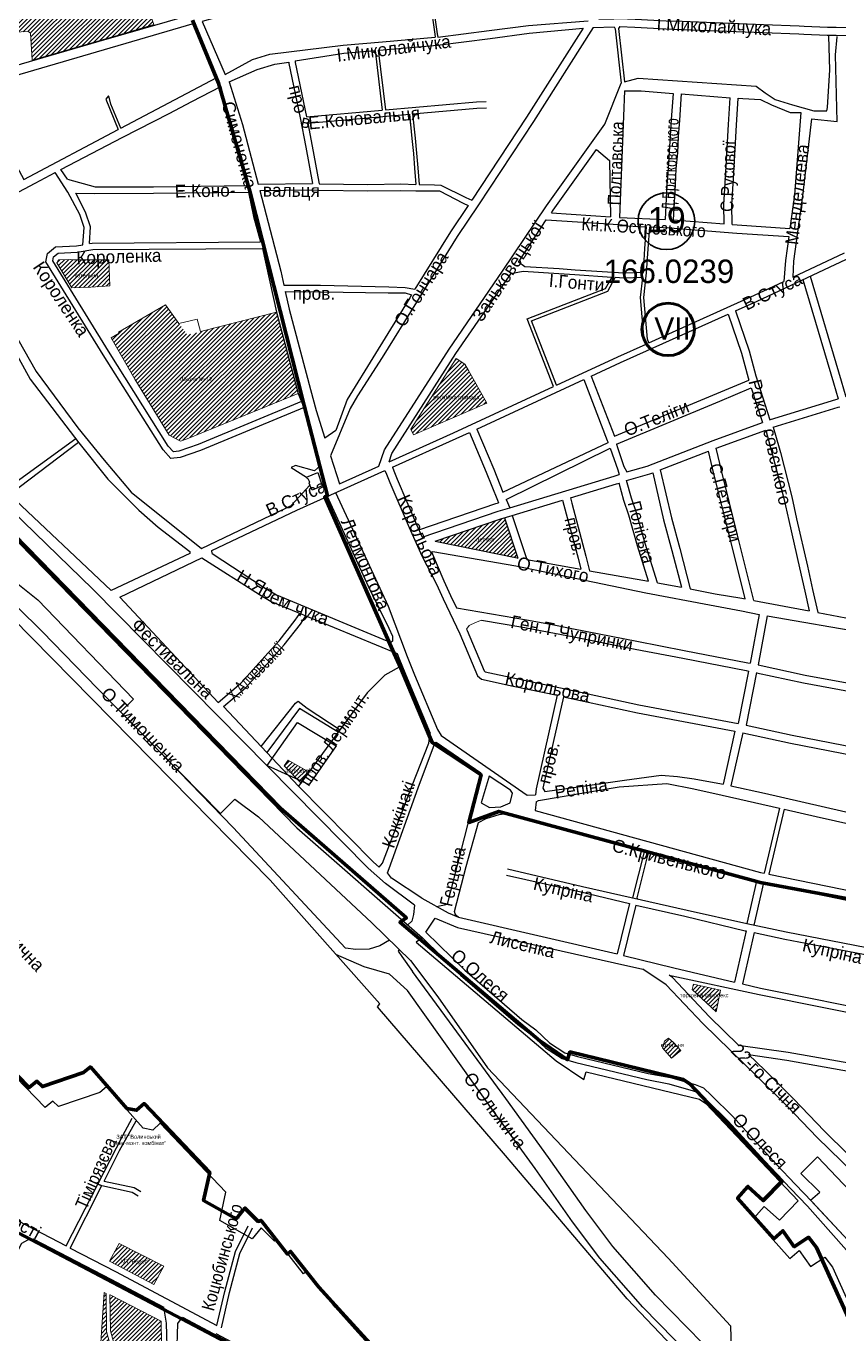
# Model space of a CAD drawing. Header units: millimetres. Extents: x 1378883 to 1389513, y 5662980 to 5673292.
# Drawn here: x 1385637 to 1386645, y 5666793 to 5668416 of the extents above; entities that cross this region are included whole.
import ezdxf
from ezdxf.enums import TextEntityAlignment as Align

# ---------------------------------------------------------------- set-up
doc = ezdxf.new("R2010")
doc.units = ezdxf.units.MM
doc.layers.add('_5Інше', color=252, linetype='Continuous', lineweight=25)
for name, color, linetype in [('N-raion', 1, 'Continuous'), ('zona', 3, 'Continuous'), ('вулиці', 7, 'Continuous'), ('ВулНазва', 7, 'Continuous'), ('КартаСкан', 252, 'Continuous'), ('район', 6, 'Continuous')]:
    doc.layers.add(name, color=color, linetype=linetype)
picture_1 = doc.add_image_def('image1.tif', size_in_pixel=(29607, 29619))
pattern_1 = [(45, (2.4066, 2.8008), (-2.6516504294, 2.6516504294), [])]

# ---------------------------------------------------------------- blocks, each defined once
blk = doc.blocks.new('ЛвЗд')
at = {"layer": '_5Інше', "color": 204, "linetype": 'Continuous'}
for points in [[(48641.138, 25591.431), (49033.371, 25184.782)], [(48622.86, 25542.968), (48713.65, 25469.573)], [(48713.65, 25469.573), (48831.494, 25345.779)], [(49000, 25120), (48681.568, 25447.682)], [(48831.494, 25345.779), (48815.342, 25330.071)], [(48815.342, 25330.071), (48938.712, 25203.236)], [(48997.16, 25262.27), (49034.841, 25315.663)], [(49034.841, 25315.663), (49082.917, 25286.121)], [(49082.917, 25286.121), (49049.244, 25238.514)], [(48997.16, 25262.27), (49049.244, 25238.514)], [(48938.712, 25203.236), (48956.502, 25220.957)], [(48956.502, 25220.957), (48986.086, 25198.77)], [(48986.086, 25198.77), (49125.61, 25066.186)], [(49033.371, 25184.782), (49188.751, 25047.394)], [(49134.943, 24965.646), (49000, 25120)], [(49125.61, 25066.186), (49173.432, 25019.292)], [(49188.751, 25047.394), (49180.56, 25042.065)], [(49180.56, 25042.065), (49353.402, 24893.765)], [(49173.432, 25019.292), (49206.986, 24974.155)], [(49132.126, 24962.118), (49134.943, 24965.646)], [(49206.986, 24974.155), (49268.246, 24885.364)], [(49290.166, 24776.518), (49132.126, 24962.118)], [(48719.222, 24839.556), (48646.255, 24915.233)], [(49268.246, 24885.364), (49491.284, 24648.05)], [(49353.402, 24893.765), (49387.622, 24870.182)], [(49387.622, 24870.182), (49390.55, 24879.94)], [(49390.55, 24879.94), (49531.074, 24844.892)], [(48787, 24857.75), (48735.75, 24840.75)], [(48795.5, 24864.75), (48787, 24857.75)], [(48840.5, 24813), (48795.5, 24864.75)], [(48728.81, 24847.387), (48719.222, 24839.556)], [(48735.75, 24840.75), (48728.81, 24847.387)], [(49531.074, 24844.892), (49539.024, 24839.537)], [(49539.024, 24839.537), (49652.973, 24717.991)], [(48852.5, 24810.75), (48840.5, 24813)], [(48861.75, 24819), (48852.5, 24810.75)], [(48942.75, 24733), (48861.75, 24819)], [(49439.983, 24597.689), (49290.166, 24776.518)], [(49656.431, 24752.084), (49677.277, 24772.591)], [(49677.277, 24772.591), (49748.833, 24696.39)], [(49679.603, 24728.718), (49656.431, 24752.084)], [(48935, 24698), (48942.75, 24733)], [(49668.347, 24718.814), (49679.603, 24728.718)], [(49610.517, 24711.548), (49597.614, 24697.073)], [(49629.37, 24694.074), (49610.517, 24711.548)], [(49652.973, 24717.991), (49629.37, 24694.074)], [(49714.428, 24668.567), (49668.347, 24718.814)], [(48975.043, 24674.971), (48935, 24698)], [(49597.614, 24697.073), (49642.163, 24646.453)], [(48986.09, 24688.418), (48975.043, 24674.971)], [(49002.706, 24671.757), (48986.09, 24688.418)], [(49006.204, 24673.005), (49002.706, 24671.757)], [(49038.507, 24630.974), (49006.204, 24673.005)], [(49491.284, 24648.05), (49568.141, 24563.491)], [(49642.163, 24646.453), (49653.559, 24656.384)], [(49653.559, 24656.384), (49667.648, 24636.459)], [(49667.648, 24636.459), (49685.365, 24648.12)], [(49685.365, 24648.12), (49694.982, 24635.408)], [(49042.533, 24634.23), (49038.507, 24630.974)], [(49077.394, 24589.563), (49042.533, 24634.23)], [(49694.982, 24635.408), (49744.118, 24525.272)], [(49504.002, 24529.651), (49439.983, 24597.689)], [(49105.551, 24558.086), (49077.394, 24589.563)], [(49568.141, 24563.491), (49568.415, 24534.546)], [(49162.624, 24495.25), (49105.551, 24558.086)]]:
    blk.add_lwpolyline(points, dxfattribs=at)

msp = doc.modelspace()

# ---------------------------------------------------------------- hatches: boundary and pattern name
at = {"layer": 'вулиці', "lineweight": -2}
h = msp.add_hatch(dxfattribs=at)
h.set_pattern_fill('ANSI31', color=5, scale=30, style=0)
h.set_pattern_definition(pattern_1)
h.paths.add_polyline_path([(1385644.2, 5668373.9), (1385750.7, 5668405.2), (1385795.1, 5668418.4), (1385730.5, 5668595.2), (1385663.1, 5668585), (1385628.6, 5668579), (1385626.8, 5668617.7), (1385542.9, 5668607.7), (1385540, 5668604.6), (1385544.9, 5668500.8), (1385550.2, 5668402.9), (1385553.8, 5668401.8), (1385584, 5668404.7), (1385641.8, 5668410)])
h.paths.add_polyline_path([(1385633.7, 5668501.5), (1385668.7, 5668501.5), (1385668.7, 5668509), (1385633.7, 5668509)], flags=24)
h = msp.add_hatch(dxfattribs=at)
h.set_pattern_fill('ANSI31', color=12, scale=30, style=0)
h.set_pattern_definition(pattern_1)
h.paths.add_polyline_path([(1385716.9, 5668092.4), (1385740.6, 5668093.7), (1385739.1, 5668126), (1385733.9, 5668126), (1385695.6, 5668126.3), (1385691.1, 5668126.5), (1385676.9, 5668126.2), (1385674.7, 5668122.6), (1385693.2, 5668091.2)])
h.paths.add_polyline_path([(1385691.6, 5668104.4), (1385730.8, 5668104.4), (1385730.8, 5668109.4), (1385691.6, 5668109.4)], flags=24)
h.paths.add_polyline_path([(1385678.8, 5668113.4), (1385825.4, 5668118.1), (1385824.6, 5668142.1), (1385678.1, 5668137.4)], flags=9)
h = msp.add_hatch(dxfattribs=at)
h.set_pattern_fill('ANSI31', color=5, scale=30, style=0)
h.set_pattern_definition(pattern_1)
h.paths.add_polyline_path([(1385809.4, 5668070.1), (1385751.1, 5668036.4), (1385751.8, 5668035.3), (1385742, 5668029.4), (1385771.5, 5667978.1), (1385814, 5667908.7), (1385828.3, 5667901.1), (1385836.3, 5667904.1), (1385974.3, 5667960.2), (1385947.4, 5668061.1), (1385836.7, 5668032.8)])
h.paths.add_polyline_path([(1385822.7, 5667974.5), (1385872.7, 5667974.5), (1385872.7, 5667982), (1385822.7, 5667982)], flags=24)
h = msp.add_hatch(dxfattribs=at)
h.set_pattern_fill('ANSI31', color=5, scale=30, style=0)
h.set_pattern_definition(pattern_1)
h.paths.add_polyline_path([(1386163.1, 5667928.9), (1386208.2, 5667948.4), (1386185.4, 5667988.8), (1386181.1, 5667996.5), (1386170.4, 5668003.5), (1386113.9, 5667915.8), (1386117.1, 5667909.1)])
h.paths.add_polyline_path([(1386129.1, 5667950.7), (1386212, 5667950.7), (1386212, 5667959.4), (1386129.1, 5667959.4)], flags=9)
h = msp.add_hatch(dxfattribs=at)
h.set_pattern_fill('ANSI31', color=5, scale=30, style=0)
h.set_pattern_definition(pattern_1)
h.paths.add_polyline_path([(1386144.3, 5667776.8), (1386246.8, 5667756), (1386230.1, 5667805.9)])
h.paths.add_polyline_path([(1386191, 5667775.4), (1386221.4, 5667775.4), (1386221.4, 5667781.6), (1386191, 5667781.6)], flags=24)
h = msp.add_hatch(dxfattribs=at)
h.set_pattern_fill('ANSI31', color=2, scale=30, style=0)
h.set_pattern_definition(pattern_1)
h.paths.add_polyline_path([(1385961.7, 5667505.2), (1385956.9, 5667498.1), (1385972.8, 5667481.7), (1385979.1, 5667478.8), (1385987.4, 5667490.1)])
h.paths.add_polyline_path([(1385950, 5667487.7), (1386000, 5667487.7), (1386000, 5667495.2), (1385950, 5667495.2)], flags=9)
h.paths.add_polyline_path([(1385977.7, 5667446.3), (1386083.2, 5667601.9), (1386063.3, 5667615.3), (1385957.8, 5667459.7)], flags=9)
h = msp.add_hatch(dxfattribs=at)
h.set_pattern_fill('ANSI31', color=2, scale=30, style=0)
h.set_pattern_definition(pattern_1)
h.paths.add_polyline_path([(1386464.6, 5667227.1), (1386463.1, 5667220.5), (1386493, 5667192.5), (1386498.4, 5667219.7)])
h.paths.add_polyline_path([(1386435.9, 5667210.2), (1386520.1, 5667210.2), (1386520.1, 5667215.2), (1386435.9, 5667215.2)], flags=9)
h = msp.add_hatch(dxfattribs=at)
h.set_pattern_fill('ANSI31', color=12, scale=30, style=0)
h.set_pattern_definition(pattern_1)
h.paths.add_polyline_path([(1386437.4, 5667135), (1386449, 5667144.9), (1386439.8, 5667154.5), (1386433.7, 5667160.2), (1386428.8, 5667156.2), (1386426.3, 5667148.2)])
h.paths.add_polyline_path([(1386418.9, 5667149), (1386458.1, 5667149), (1386458.1, 5667154), (1386418.9, 5667154)], flags=9)
h = msp.add_hatch(dxfattribs=at)
h.set_pattern_fill('ANSI31', color=2, scale=30, style=0)
h.set_pattern_definition(pattern_1)
h.paths.add_polyline_path([(1385807.3, 5666877.1), (1385751.9, 5666905.3), (1385740.2, 5666883.1), (1385795.2, 5666854.1)])
h.paths.add_polyline_path([(1385747.9, 5666878.5), (1385795.4, 5666878.5), (1385795.4, 5666886), (1385747.9, 5666886)], flags=25)
h = msp.add_hatch(dxfattribs=at)
h.set_pattern_fill('ANSI31', color=12, scale=30, style=0)
h.set_pattern_definition(pattern_1)
h.paths.add_polyline_path([(1385722.6, 5666689.3), (1385711.1, 5666690.1), (1385709.4, 5666654.2), (1385706.1, 5666605.2), (1385719.7, 5666601.8), (1385753.8, 5666593.4), (1385755.5, 5666598.3), (1385764.6, 5666595.3), (1385765.6, 5666601.7), (1385764.3, 5666617.9), (1385762.8, 5666624.8), (1385746.6, 5666624.7), (1385746.2, 5666705.2), (1385746.1, 5666716.5), (1385746, 5666726.5), (1385755.2, 5666726.6), (1385736.4, 5666796.1), (1385735.8, 5666843.2), (1385733.2, 5666844.2), (1385729.2, 5666782.3), (1385727.9, 5666762.1), (1385726.2, 5666737.8), (1385724.9, 5666728.6), (1385724.5, 5666718.1), (1385724.3, 5666711.5)])
h.paths.add_polyline_path([(1385710, 5666646.3), (1385746.3, 5666646.3), (1385746.3, 5666655), (1385710, 5666655)], flags=24)
h.paths.add_polyline_path([(1385702, 5666655.8), (1385752, 5666655.8), (1385752, 5666663.3), (1385702, 5666663.3)], flags=9)
h = msp.add_hatch(dxfattribs=at)
h.set_pattern_fill('ANSI31', color=12, scale=30, style=0)
h.set_pattern_definition(pattern_1)
h.paths.add_polyline_path([(1385804, 5666808.6), (1385741.6, 5666840.9), (1385740.6, 5666841.3), (1385741.4, 5666796.8), (1385760.3, 5666726.6), (1385774.7, 5666726.6), (1385774.7, 5666700.8), (1385805.2, 5666700.9), (1385804.9, 5666728.3), (1385804.7, 5666752.9), (1385804.8, 5666752.9)])
h.paths.add_polyline_path([(1385756.6, 5666775.6), (1385792.9, 5666775.6), (1385792.9, 5666784.4), (1385756.6, 5666784.4)], flags=24)
h.paths.add_polyline_path([(1385748.7, 5666785.1), (1385798.7, 5666785.1), (1385798.7, 5666792.6), (1385748.7, 5666792.6)], flags=24)

# ---------------------------------------------------------------- linework, layer by layer
at = {"layer": 'N-raion', "color": 1, "lineweight": 35}
msp.add_circle((1386431.1, 5668174), 35.2, dxfattribs=at)
at = {"layer": 'zona', "color": 3, "lineweight": 60}
msp.add_circle((1386433.3, 5668039.8), 32.5, dxfattribs=at)
at = {"layer": 'вулиці', "color": 7}
for points in [[(1386129.6, 5668505.1), (1386097.3, 5668493.7), (1386078.5, 5668488.8), (1386046.9, 5668478.6), (1385996.9, 5668461.4), (1385964.6, 5668449.2), (1385922.6, 5668440.6), (1385896.5, 5668433.5), (1385854.8, 5668421.9), (1385883.7, 5668356)], [(1386129.6, 5668505.1), (1386132.6, 5668483.5), (1386138.4, 5668443.4), (1386143.7, 5668406.2), (1386144.3, 5668402.4)], [(1386132.4, 5668506.1), (1386135.6, 5668483.9), (1386141.3, 5668443.8), (1386146.6, 5668406.6), (1386147.3, 5668402.7)], [(1385838.7, 5668429.5), (1385726.6, 5668397), (1385590.3, 5668357.6), (1385567.4, 5668349.1), (1385495.2, 5668311.4), (1385482.2, 5668323.4), (1385500.1, 5668387.4), (1385510.5, 5668464.5), (1385507.3, 5668497.1)], [(1386147.3, 5668402.7), (1386211.2, 5668410.9), (1386259.8, 5668417.2), (1386334.2, 5668422.7)], [(1386347.1, 5668424.9), (1386365.7, 5668425.3), (1386373.2, 5668425.7), (1386392.5, 5668424.9), (1386430.7, 5668422.9), (1386450.5, 5668422.2), (1386551.6, 5668418.4), (1386596, 5668416.5), (1386602.2, 5668416.3), (1386630.9, 5668415.1), (1386641.9, 5668415.1), (1386682.2, 5668414), (1386686.7, 5668414.8)], [(1386373.3, 5668415.7), (1386392.1, 5668414.9), (1386430.2, 5668412.9), (1386450.1, 5668412.2), (1386551.2, 5668408.4), (1386595.5, 5668406.6), (1386601.8, 5668406.3), (1386630.7, 5668405.1), (1386641.7, 5668405.1), (1386683, 5668404), (1386725.8, 5668411.9), (1386762.2, 5668420.1), (1386806.5, 5668433.3)], [(1385753.9, 5668289.4), (1385873.1, 5668352.3), (1385845.1, 5668419.3), (1385577.5, 5668341.4)], [(1386340.1, 5668414.7), (1386266, 5668297.9), (1386197.9, 5668194.5), (1386171.4, 5668155.3), (1386121.1, 5668073.8), (1386078.5, 5668004.8), (1386047.9, 5667957.4), (1386038.5, 5667941.6), (1386014.4, 5667882.8)], [(1386073.5, 5668386.4), (1386079.8, 5668386.9), (1386146.9, 5668392.6), (1386212.4, 5668401), (1386260.8, 5668407.3), (1386328, 5668413.8)], [(1386328, 5668413.8), (1386257.6, 5668303.4), (1386189.6, 5668200.1)], [(1386340.1, 5668414.7), (1386366.1, 5668415.3)], [(1386366.1, 5668415.3), (1386367.4, 5668413), (1386374.9, 5668345.3)], [(1386373.3, 5668415.7), (1386371.7, 5668413.4), (1386379, 5668347.1)], [(1385883.7, 5668356), (1385917.6, 5668375), (1385938.8, 5668381.4), (1386029.9, 5668392.8), (1386079, 5668396.9), (1386144.3, 5668402.4)], [(1386379, 5668347.1), (1386396.2, 5668351.6), (1386542.5, 5668341.9), (1386553.6, 5668333.3), (1386565.9, 5668325.1), (1386587.4, 5668318.7), (1386613.9, 5668311.2), (1386630, 5668311.2), (1386631.2, 5668315.1), (1386634.1, 5668362.1), (1386632.8, 5668403.6), (1386633.1, 5668405.1)], [(1386611.2, 5668301.2), (1386643, 5668297.8), (1386641, 5668380.8), (1386642.9, 5668402.9), (1386642.9, 5668403.3)], [(1385970.4, 5668373), (1386031, 5668382.8), (1386069.5, 5668386)], [(1385970.4, 5668373), (1385970.6, 5668371.2), (1385984.6, 5668303.8)], [(1386069.5, 5668386), (1386078.4, 5668312.1)], [(1386073.5, 5668386.4), (1386082.4, 5668312.5)], [(1385888.6, 5668347.2), (1385923.3, 5668362.3), (1385945.3, 5668368.9), (1385962.5, 5668371.7)], [(1385962.5, 5668371.7), (1385962.7, 5668369.9), (1385976.8, 5668302.2), (1385983.5, 5668266), (1385991.8, 5668220.9)], [(1385577.5, 5668341.4), (1385576.3, 5668334.3), (1385577.7, 5668328.7), (1385633.7, 5668226), (1385750.8, 5668287.8)], [(1385679.8, 5668238.1), (1385756.7, 5668278.4), (1385814.1, 5668307.8), (1385842.3, 5668322.8), (1385878, 5668341.5)], [(1385878, 5668341.5), (1385886.8, 5668303), (1385911.1, 5668218.3)], [(1385888.6, 5668347.2), (1385904.9, 5668294.1), (1385924.5, 5668220.2)], [(1386074.4, 5667870.1), (1386081.3, 5667890.2), (1386161.4, 5668015.4), (1386227.9, 5668111.9), (1386282.4, 5668193.3), (1386354.6, 5668294.7), (1386374.9, 5668345.3)], [(1385753.9, 5668289.4), (1385741.8, 5668319.4), (1385739.5, 5668328), (1385738.6, 5668329.9), (1385735.6, 5668325.6), (1385750.8, 5668287.8)], [(1386379.1, 5668335.9), (1386373.1, 5668178.8)], [(1386379.1, 5668335.9), (1386399.7, 5668335.8), (1386439.4, 5668332.8)], [(1386439.4, 5668332.8), (1386437.2, 5668300.2), (1386435.9, 5668279.9), (1386434.7, 5668259.7), (1386433.1, 5668239.7), (1386431.8, 5668219.8), (1386429.5, 5668176.2)], [(1386449.4, 5668332.1), (1386447.2, 5668299.5), (1386445.9, 5668279.3), (1386444.7, 5668259), (1386443, 5668238.9), (1386441.8, 5668219.2), (1386439.5, 5668175.6)], [(1386449.4, 5668332), (1386510.3, 5668327.4)], [(1386502.6, 5668170.7), (1386502.5, 5668194.6), (1386503.8, 5668214.6), (1386504.8, 5668234.8), (1386508, 5668294.1), (1386510.3, 5668327.4)], [(1386512.6, 5668169.9), (1386512.5, 5668194.3), (1386513.7, 5668214), (1386514.8, 5668234.3), (1386518, 5668293.5), (1386520.3, 5668326.7)], [(1386520.3, 5668326.7), (1386525.9, 5668326.2), (1386547.7, 5668325.1), (1386561.6, 5668318.5), (1386584.6, 5668309), (1386597.8, 5668308.9), (1386597.8, 5668308.9)], [(1385984.6, 5668303.8), (1386078.4, 5668312.1)], [(1386082.4, 5668312.5), (1386195.4, 5668322.2), (1386207.6, 5668322.7)], [(1386116.1, 5668307.4), (1386195.9, 5668314.2), (1386207.9, 5668314.7)], [(1386597.8, 5668308.9), (1386590, 5668206.9), (1386584.4, 5668165.1)], [(1385986.1, 5668295.9), (1386079.1, 5668304.2), (1386112.1, 5668307)], [(1385986.1, 5668295.9), (1385991.4, 5668267.4), (1385999.7, 5668222.4), (1386000, 5668220.5)], [(1386112.1, 5668307), (1386115.3, 5668276.7), (1386117.1, 5668258.2), (1386118.7, 5668239.9), (1386120.1, 5668219.6)], [(1386116.1, 5668307.4), (1386119.3, 5668277.1), (1386121.1, 5668258.6), (1386122.7, 5668240.2), (1386124.1, 5668219.8)], [(1386611.2, 5668301.2), (1386599.9, 5668205.7), (1386589, 5668124.6), (1386587.9, 5668104.6)], [(1386288.5, 5668184.4), (1386290.6, 5668187.6), (1386344.3, 5668262.9), (1386360.4, 5668249.3)], [(1386360.4, 5668249.3), (1386361.8, 5668179.6)], [(1385548.5, 5668168.9), (1385647.8, 5668221.4), (1385672.7, 5668234.4)], [(1385707.1, 5668144.9), (1385708.4, 5668166.2), (1385703, 5668182.3), (1385688.5, 5668210.3), (1385672.7, 5668234.4)], [(1385687.7, 5668226.1), (1385679.8, 5668238.1)], [(1385687.7, 5668226.1), (1385722.1, 5668216.6), (1385794.7, 5668216.9), (1385911.1, 5668218.3)], [(1385924.5, 5668220.2), (1385991.8, 5668220.9)], [(1385926.6, 5668212.3), (1385991.6, 5668212.9), (1385999.7, 5668212.5), (1386060.8, 5668211.6), (1386101.3, 5668212.3), (1386120.1, 5668211.6), (1386124.2, 5668211.8), (1386142.5, 5668211.9), (1386149.6, 5668211.7), (1386178.8, 5668196.5), (1386185.1, 5668193.4)], [(1385926.6, 5668212.3), (1385939.4, 5668163.1), (1385952.7, 5668112.2), (1385956.5, 5668094.8)], [(1386000, 5668220.5), (1386060.8, 5668219.6), (1386101.4, 5668220.3), (1386120.1, 5668219.6)], [(1386124.1, 5668219.8), (1386143.5, 5668219.2), (1386151.2, 5668219), (1386182.2, 5668203.7), (1386189.6, 5668200.1)], [(1385698.1, 5668209.1), (1385722, 5668208.6), (1385794.7, 5668208.9), (1385912.7, 5668210.3)], [(1385715.2, 5668146.3), (1385716.4, 5668167.3), (1385710.3, 5668185.4), (1385698.1, 5668209.1)], [(1385912.7, 5668210.3), (1385918.8, 5668179.9), (1385927.4, 5668148.4)], [(1385967.5, 5667465.7), (1385719, 5667717.7), (1385533.2, 5667897.9), (1385360.4, 5668049), (1385287.4, 5668103.8), (1385248.1, 5668130.8), (1385207.4, 5668153.7), (1385167.2, 5668172.5), (1385154, 5668176.3), (1385141.1, 5668179), (1385130.3, 5668172), (1385126.9, 5668165.8)], [(1386185.1, 5668193.4), (1386163, 5668160.7), (1386119.1, 5668089.6)], [(1386288.5, 5668184.4), (1386361.8, 5668179.6), (1386361.8, 5668179.6)], [(1386373.1, 5668178.8), (1386429.5, 5668176.2)], [(1385365.3, 5668063.8), (1385363.9, 5668069.5), (1385365.4, 5668075.5), (1385366.8, 5668077.1), (1385536.8, 5668164.3), (1385540.4, 5668162), (1385641.5, 5667978.2), (1385702, 5667898.9), (1385738.1, 5667853.8), (1385776.6, 5667815.5), (1385800.3, 5667794.3), (1385839.8, 5667763.9), (1385839.8, 5667761.6), (1385742.2, 5667715.7), (1385616.1, 5667834.7), (1385701.4, 5667899.7)], [(1385548.5, 5668168.9), (1385548.6, 5668164.3), (1385649.1, 5667987.6), (1385700.6, 5667917.5), (1385733.2, 5667877.4), (1385766.7, 5667837.7), (1385854.3, 5667768)], [(1386247.4, 5668123.3), (1386282.1, 5668176)], [(1386282.1, 5668176), (1386359.6, 5668170.9), (1386381.8, 5668169), (1386372.7, 5668168.8), (1386406.6, 5668167.3)], [(1386402.7, 5668110.3), (1386404.3, 5668140.1), (1386406.6, 5668167.3)], [(1386409.5, 5668023.1), (1386407.6, 5668027.6), (1386403.1, 5668079.4), (1386406.6, 5668109.9), (1386408.3, 5668139.8), (1386410.6, 5668167.1)], [(1386410.6, 5668167.1), (1386435.2, 5668165.9), (1386518.4, 5668159.4), (1386583, 5668155.2)], [(1386439.5, 5668175.6), (1386502.6, 5668170.7)], [(1386512.6, 5668169.9), (1386519.1, 5668169.4), (1386584.3, 5668165.1)], [(1385715.2, 5668146.3), (1385718.7, 5668146.9), (1385927.4, 5668148.4)], [(1386583, 5668155.2), (1386579, 5668125.5), (1386576.8, 5668099.4)], [(1385981.4, 5667942.9), (1385853.1, 5667889.5), (1385827.9, 5667880.7), (1385816.2, 5667879.6), (1385806.5, 5667890.1), (1385732, 5668008.4), (1385661.2, 5668123.6), (1385663.2, 5668134.1), (1385673.2, 5668142.4), (1385698.9, 5668143.5), (1385707.1, 5668144.9)], [(1385978.3, 5667950.3), (1385850.2, 5667897), (1385826.2, 5667888.5), (1385819.4, 5667888), (1385812.9, 5667895), (1385738.7, 5668012.6), (1385669.6, 5668125.1), (1385670.5, 5668129.8), (1385676.3, 5668134.5), (1385699.8, 5668135.5), (1385719.4, 5668138.9), (1385929.6, 5668140.4)], [(1385929.6, 5668140.4), (1385929.7, 5668140.2), (1385947.4, 5668061.1), (1385974.3, 5667960.2), (1385981.3, 5667942.8), (1386002, 5667870.7)], [(1386516.8, 5668062.9), (1386543.6, 5668075), (1386689, 5668143)], [(1386587.9, 5668104.6), (1386652.3, 5668134.7)], [(1386402.7, 5668110.3), (1386378.3, 5668109.5), (1386317.8, 5668113.3), (1386297.9, 5668114.9), (1386255.3, 5668117.6), (1386247.4, 5668123.3)], [(1386086.9, 5667875.6), (1386090.4, 5667885.9), (1386169.7, 5668009.8), (1386236.2, 5668106.3), (1386237.9, 5668108.9)], [(1386363.3, 5668104.4), (1386317.4, 5668107.4), (1386297.5, 5668108.9), (1386253.2, 5668111.7), (1386237.9, 5668108.9)], [(1386291.2, 5667968.9), (1386258.5, 5668052.8), (1386355.7, 5668090.4), (1386363.3, 5668104.4)], [(1386294.8, 5667970.5), (1386263.7, 5668050.5), (1386358.6, 5668087.2), (1386367.6, 5668104.2)], [(1386402, 5668104.2), (1386378.2, 5668103.5), (1386367.6, 5668104.2)], [(1386405.8, 5668021.5), (1386403.7, 5668026.6), (1386399.1, 5668079.4), (1386402, 5668104.2)], [(1386409.5, 5668023.1), (1386540.3, 5668082.3), (1386576.8, 5668099.4)], [(1386600.4, 5668101.6), (1386638.5, 5667973.3), (1386644.1, 5667953.5)], [(1386609.5, 5668105.9), (1386648.1, 5667976.1), (1386653.8, 5667956)], [(1385956.5, 5668094.8), (1386002, 5668094.5), (1386086.8, 5668092.8), (1386106.8, 5668092), (1386119.1, 5668089.6)], [(1385958.2, 5668086.8), (1386001.9, 5668086.5), (1386085.9, 5668085.3), (1386106.8, 5668085), (1386114.8, 5668082.6)], [(1385958.2, 5668086.8), (1385963, 5668064.9), (1385989.5, 5667965.3), (1385996.4, 5667939.1), (1386007.3, 5667904.8)], [(1386114.8, 5668082.6), (1386112.6, 5668079), (1386070, 5668010), (1386034.8, 5667952.7), (1386020.8, 5667914.1), (1386007.3, 5667904.8)], [(1386337.8, 5667981.6), (1386374.3, 5667998.5), (1386507.7, 5668058.8)], [(1386507.7, 5668058.8), (1386524.4, 5668010.2), (1386532.5, 5667979.5), (1386533.4, 5667976.6)], [(1386516.8, 5668062.9), (1386534, 5668013.1), (1386542.1, 5667982.3), (1386559.6, 5667927.5)], [(1386294.8, 5667970.5), (1386371, 5668005.7), (1386405.8, 5668021.5)], [(1386086.9, 5667875.6), (1386167.1, 5667911.5), (1386291.2, 5667968.9)], [(1386195.9, 5667916), (1386328.7, 5667977.4)], [(1386328.7, 5667977.4), (1386357.8, 5667901.8), (1386358.7, 5667899.4)], [(1386337.8, 5667981.6), (1386366.5, 5667907.1)], [(1386366.5, 5667907.1), (1386493.7, 5667960.1), (1386533.4, 5667976.6)], [(1386369.2, 5667897.4), (1386497.6, 5667950.9), (1386536.5, 5667967.1)], [(1386536.5, 5667967.1), (1386550.2, 5667924.1)], [(1386559.6, 5667927.5), (1386560.5, 5667927.9), (1386641.3, 5667952.8), (1386644.1, 5667953.5)], [(1386563.7, 5667918.4), (1386644.1, 5667943.2), (1386646.5, 5667943.8)], [(1386382.1, 5667862.8), (1386407.4, 5667870), (1386489.3, 5667901.7), (1386550.2, 5667924.1)], [(1386563.7, 5667918.4), (1386570.9, 5667892.7), (1386572.5, 5667886.8), (1386586.6, 5667832.1), (1386592.7, 5667804.7), (1386606.1, 5667746.1), (1386612.6, 5667716.9), (1386618.9, 5667688.5)], [(1385698.1, 5667904), (1385610.6, 5667840.2)], [(1386091, 5667868.7), (1386170.4, 5667904.3), (1386186.8, 5667911.8)], [(1386186.8, 5667911.8), (1386207.5, 5667862.4), (1386221.5, 5667827.7), (1386222.9, 5667824.6)], [(1386195.9, 5667916), (1386216.8, 5667866.2), (1386228.2, 5667837.8)], [(1386492.8, 5667892.3), (1386554.3, 5667914.9)], [(1386554.3, 5667914.9), (1386561.3, 5667890), (1386562.9, 5667884.2), (1386576.9, 5667829.8), (1386582.9, 5667802.5), (1386596.3, 5667743.9), (1386602.8, 5667714.8), (1386608.2, 5667690.5)], [(1386228.2, 5667837.8), (1386358.7, 5667899.4)], [(1386232.1, 5667828.5), (1386361.5, 5667892.2)], [(1386361.5, 5667892.2), (1386371, 5667865.3), (1386372.6, 5667859.7)], [(1386369.2, 5667897.4), (1386370.4, 5667893), (1386378.4, 5667869.5), (1386382.1, 5667862.8)], [(1386423.5, 5667865.5), (1386483.4, 5667888.7)], [(1386528.9, 5667705.3), (1386509.7, 5667782), (1386490.1, 5667860.5), (1386483.4, 5667888.7)], [(1386539.6, 5667703.4), (1386519.4, 5667784.4), (1386499.8, 5667862.9), (1386492.8, 5667892.3)], [(1386002, 5667870.7), (1385994.4, 5667864.2), (1385971, 5667870.9), (1385965.3, 5667868.5), (1385984.4, 5667856.2), (1385998.6, 5667862.3), (1386003.9, 5667845.8), (1385991.4, 5667840.2), (1385988.7, 5667846.3), (1385965.3, 5667821.1)], [(1386014.4, 5667882.8), (1386025.5, 5667848.2)], [(1386025.5, 5667848.2), (1386074.4, 5667870.1)], [(1385867, 5667765.3), (1385972.4, 5667815.6), (1386081.8, 5667864.6)], [(1385984.4, 5667856.2), (1385984.7, 5667855.6), (1385986.1, 5667854.7), (1385988, 5667850.5), (1385987.3, 5667849.5), (1385988.7, 5667846.3)], [(1386081.8, 5667864.6), (1386083.6, 5667860.3), (1386088, 5667849.8), (1386111.8, 5667793.9), (1386127.5, 5667758.6), (1386146, 5667723.4), (1386154.1, 5667705.4), (1386174.9, 5667662), (1386196.7, 5667609.8), (1386201.7, 5667605.7), (1386240.8, 5667597), (1386295.5, 5667585.6)], [(1386091, 5667868.7), (1386092.8, 5667864.2), (1386097.2, 5667853.7), (1386121, 5667797.8), (1386128.1, 5667781.9)], [(1386236.7, 5667818.4), (1386366.1, 5667857.5), (1386372.6, 5667859.7)], [(1386381.8, 5667852.3), (1386410.6, 5667860.5), (1386414.1, 5667861.8)], [(1386414.1, 5667861.8), (1386427.7, 5667803.3), (1386437.9, 5667765.2), (1386449.7, 5667719.7)], [(1386423.5, 5667865.5), (1386437.4, 5667805.8), (1386447.6, 5667767.7), (1386460.6, 5667717.6)], [(1386311.9, 5667830.7), (1386369.2, 5667848), (1386372.3, 5667849.1)], [(1386408.9, 5667727.3), (1386395.1, 5667771.2), (1386384.5, 5667809.3), (1386378.4, 5667827.2), (1386372.3, 5667849.1)], [(1386420.1, 5667725.2), (1386404.7, 5667774.1), (1386394, 5667812.3), (1386388, 5667830.2), (1386381.8, 5667852.3)], [(1385854.3, 5667768), (1385969, 5667822.9)], [(1386010.3, 5667832.6), (1386061.2, 5667721.2), (1386086.6, 5667669), (1386091.2, 5667659), (1386091.4, 5667652.7), (1386091.4, 5667652.7), (1386089.3, 5667651.3)], [(1386020.6, 5667837.2), (1386085.8, 5667696.2), (1386109.3, 5667633.6), (1386118.6, 5667610.9), (1386147, 5667543.3), (1386151.6, 5667535.6), (1386258.5, 5667461.7), (1386268.7, 5667462)], [(1386124, 5667791.1), (1386219.4, 5667823.6), (1386222.9, 5667824.6)], [(1386232.1, 5667828.5), (1386236.7, 5667818.4)], [(1386239.7, 5667808.8), (1386302.3, 5667827.8)], [(1386302.3, 5667827.8), (1386303.9, 5667821.5), (1386321.5, 5667755.7), (1386325, 5667742.2)], [(1386311.9, 5667830.7), (1386313.6, 5667824), (1386331.2, 5667758.2), (1386335.8, 5667740.3)], [(1386128.1, 5667781.9), (1386222.5, 5667814.1), (1386236.7, 5667818.4)], [(1386144.3, 5667776.8), (1386225.5, 5667804.5), (1386239.7, 5667808.8)], [(1386230.1, 5667805.9), (1386246.8, 5667756)], [(1386239.7, 5667808.8), (1386258, 5667754)], [(1386032.9, 5667271.8), (1385893.3, 5667421.5), (1385787.1, 5667531.1), (1385724.6, 5667594.3), (1385656.7, 5667664.2), (1385593.9, 5667726), (1385536.9, 5667778.3), (1385516.9, 5667794.5)], [(1386144.3, 5667776.8), (1386246.1, 5667756.1), (1386246.8, 5667756)], [(1385752.7, 5667707.4), (1385854.6, 5667756.2), (1385926, 5667710.8), (1385940.6, 5667702.1), (1386097.2, 5667637.3)], [(1385867.6, 5667761.5), (1385867, 5667765.3)], [(1385867.6, 5667761.5), (1385931.1, 5667719.7), (1385947.1, 5667710.2), (1386089.3, 5667651.3)], [(1386139.4, 5667763.5), (1386141.3, 5667763.9), (1386244.2, 5667746.3), (1386405.5, 5667712.6), (1386484.6, 5667698.1), (1386524.3, 5667690.6), (1386546.1, 5667686), (1386546.1, 5667686), (1386546.1, 5667686)], [(1386139.4, 5667763.5), (1386155, 5667727.8), (1386163.2, 5667709.6), (1386170.5, 5667694.3)], [(1386258, 5667754), (1386325, 5667742.2)], [(1386335.8, 5667740.3), (1386401.8, 5667728.7), (1386408.9, 5667727.3)], [(1386420.1, 5667725.2), (1386449.7, 5667719.7)], [(1385752.7, 5667707.4), (1385875, 5667576.6), (1385903, 5667600.6), (1385937, 5667638.3), (1385950.6, 5667653.4), (1385970.4, 5667678.8), (1385976.3, 5667687.3)], [(1386460.6, 5667717.6), (1386491.8, 5667711.4), (1386524.6, 5667706), (1386528.9, 5667705.3)], [(1386170.5, 5667694.3), (1386257.3, 5667679.4), (1386287.4, 5667673.8), (1386316, 5667668.2), (1386394.3, 5667652.7), (1386453.3, 5667641.4), (1386532.2, 5667626.1), (1386535.1, 5667625.5)], [(1386539.6, 5667703.4), (1386608.2, 5667690.5)], [(1385881.6, 5667571.7), (1385908.6, 5667594.8), (1385943, 5667633), (1385956.7, 5667648.2), (1385976.9, 5667674.1), (1385983.8, 5667684.2)], [(1386201.6, 5667678.9), (1386255.5, 5667669.6), (1386285.5, 5667664), (1386314.1, 5667658.4), (1386392.4, 5667642.9), (1386451.4, 5667631.5), (1386530.2, 5667616.4), (1386533.1, 5667615.7)], [(1386546.1, 5667686), (1386535.1, 5667625.5)], [(1386556, 5667684.3), (1386544.9, 5667623.6), (1386544.9, 5667623.4)], [(1386556, 5667684.3), (1386680.7, 5667662.7), (1386717.5, 5667655.3), (1386741, 5667650.9)], [(1386618.9, 5667688.5), (1386671.1, 5667678.6), (1386708.6, 5667671.6)], [(1386183.2, 5667667.7), (1386184, 5667666.1), (1386205, 5667615.9), (1386206.2, 5667614.9), (1386242.9, 5667606.8), (1386305.4, 5667593.7), (1386397, 5667573.7), (1386520.1, 5667550.7)], [(1386097.2, 5667637.3), (1386100, 5667629.9), (1386109.3, 5667607), (1386138.1, 5667538.7)], [(1386103, 5667622.6), (1386081.7, 5667610.8), (1386059.6, 5667588.5), (1386051.3, 5667577.7), (1386023.9, 5667539.7), (1385974.7, 5667472.7), (1385935.1, 5667514.8), (1385881.6, 5667571.7)], [(1386533.1, 5667615.7), (1386520.1, 5667550.7)], [(1386542.9, 5667613.7), (1386529.9, 5667548.6)], [(1386542.8, 5667613.6), (1386601.2, 5667601), (1386728.7, 5667577.5)], [(1386544.9, 5667623.4), (1386603.2, 5667610.8), (1386730.4, 5667587.4)], [(1385928.1, 5667522.2), (1385970.9, 5667575.8), (1385974, 5667578.2), (1385985.5, 5667569.7), (1386026.2, 5667542.8)], [(1386295.5, 5667585.6), (1386269.5, 5667469.3), (1386268.7, 5667462)], [(1386303.3, 5667583.9), (1386277.9, 5667470.4), (1386280.1, 5667466)], [(1386303.3, 5667583.9), (1386395.1, 5667563.9), (1386516.1, 5667541.2)], [(1386023.9, 5667539.7), (1385975.9, 5667569.2), (1385935.1, 5667514.8)], [(1386529.9, 5667548.6), (1386587, 5667536.1), (1386714.6, 5667511.2), (1386715.4, 5667511)], [(1386074.8, 5667372.2), (1386078.9, 5667377.3), (1386115.5, 5667473.8), (1386136.5, 5667526), (1386138.1, 5667538.7)], [(1386516.1, 5667541.2), (1386501.4, 5667475.3)], [(1386525.9, 5667539.2), (1386511.1, 5667473.1)], [(1386525.9, 5667539.2), (1386585, 5667526.3), (1386712.5, 5667501.4), (1386773.5, 5667487.7), (1386871.8, 5667468.1), (1386948.6, 5667453.6)], [(1386085.2, 5667365.4), (1386087, 5667370.6), (1386122.9, 5667470.8), (1386143.2, 5667524.9), (1386145.6, 5667527.6)], [(1386145.6, 5667527.6), (1386200.7, 5667489.5)], [(1386146, 5667323.6), (1386159.3, 5667326.3), (1386188.8, 5667441.1), (1386200.7, 5667489.5)], [(1386211.2, 5667485.2), (1386201.2, 5667452), (1386211.7, 5667446.2), (1386225.5, 5667447.3), (1386237.1, 5667452.3), (1386240, 5667464.2), (1386237.6, 5667467.8), (1386211.2, 5667485.2)], [(1386280.1, 5667466), (1386307.3, 5667470.1), (1386379.1, 5667480.4), (1386424.7, 5667486.4), (1386444.8, 5667484.8), (1386465.5, 5667482), (1386499.5, 5667475.7), (1386501.4, 5667475.3)], [(1386118.3, 5667325), (1386082.5, 5667352.2), (1386060.9, 5667371), (1385967.5, 5667465.7)], [(1386074.8, 5667372.2), (1386067.7, 5667378.3), (1385974.7, 5667472.7)], [(1386269.4, 5667453.5), (1386272.4, 5667455.1), (1386372.6, 5667471.8), (1386431.8, 5667476.1), (1386465.1, 5667469.3), (1386500.3, 5667461.5), (1386500.3, 5667461.5), (1386571.3, 5667445.4)], [(1386511.1, 5667473.1), (1386552.8, 5667464.1), (1386699, 5667430.7), (1386778.9, 5667413.2), (1386912.5, 5667383.2), (1386934, 5667378.8)], [(1386269.4, 5667453.5), (1386268.3, 5667442.5), (1386547.8, 5667365.8), (1386552.6, 5667364.8)], [(1386173.2, 5667310.4), (1386170.7, 5667312), (1386168.9, 5667314.4), (1386168.1, 5667317.2), (1386182.5, 5667373.1), (1386197.8, 5667427.7), (1386207.5, 5667432.6), (1386223.6, 5667437.6), (1386235.4, 5667439.1), (1386545, 5667354.1), (1386665.1, 5667329.4), (1386779, 5667306.3), (1386871.2, 5667289.8), (1386918.2, 5667283.1)], [(1386571.3, 5667445.4), (1386552.6, 5667364.8)], [(1386577.1, 5667444.1), (1386558.4, 5667363.6)], [(1386577.1, 5667444.1), (1386617.1, 5667435.1), (1386688.8, 5667419.1), (1386828.6, 5667387.5), (1386928.8, 5667365.3)], [(1386403.9, 5667392.9), (1386389, 5667334.4)], [(1386395.4, 5667332.9), (1386394.7, 5667334.1), (1386407.7, 5667385.7), (1386409.2, 5667391.4)], [(1386234.1, 5667370.1), (1386326.9, 5667348.4), (1386387.2, 5667334.8), (1386456.7, 5667318.8), (1386530.8, 5667302.2), (1386579.7, 5667291.8), (1386692.8, 5667270.1), (1386768.8, 5667255.3), (1386843.5, 5667239.9), (1386908, 5667226.8)], [(1386127.5, 5667333.8), (1386089.9, 5667358.7), (1386085.2, 5667365.4)], [(1386232.5, 5667362.5), (1386324.8, 5667341.5), (1386385.3, 5667327.1)], [(1386542.9, 5667354.7), (1386530.8, 5667302.2)], [(1386540.1, 5667300.2), (1386552.2, 5667352.7)], [(1386558.4, 5667363.6), (1386667.5, 5667341.1), (1386781.2, 5667318), (1386873.1, 5667301.7), (1386919.8, 5667294.9)], [(1386118.3, 5667325), (1386117.3, 5667313.5), (1386115.4, 5667305.2), (1386110.1, 5667300.7)], [(1386127.5, 5667333.8), (1386160.2, 5667315.7), (1386173.2, 5667310.4), (1386370.2, 5667264.6)], [(1386385.3, 5667327.1), (1386370.2, 5667264.6)], [(1386393.2, 5667325.3), (1386378, 5667262.7)], [(1386393.2, 5667325.3), (1386453.9, 5667311.6), (1386528.8, 5667293.4), (1386530.2, 5667293.1)], [(1386132.4, 5667291.4), (1386144.3, 5667309.1), (1386171.7, 5667297.2), (1386366.6, 5667253.6), (1386402, 5667245.5)], [(1386132.4, 5667291.4), (1386181.1, 5667244.3), (1386251.9, 5667183.1), (1386269, 5667170.5), (1386286.1, 5667154.4), (1386305.2, 5667141.9), (1386320.8, 5667137.3), (1386408.6, 5667116.3), (1386436.1, 5667111), (1386466.8, 5667102.3), (1386477.2, 5667098.5), (1386486.9, 5667088.8), (1386513.1, 5667063.2), (1386568.3, 5667002.7), (1386591.1, 5666978.7), (1386612, 5666956.9)], [(1386530.2, 5667293.1), (1386515.6, 5667229.6)], [(1386539.9, 5667291), (1386525.4, 5667227.3)], [(1386539.9, 5667291), (1386577.9, 5667282.9), (1386691.1, 5667261.3), (1386720.4, 5667255.6)], [(1386087.3, 5667281.7), (1386075.3, 5667274.7), (1386062.1, 5667270.4), (1386045.6, 5667269.9), (1386032.9, 5667271.8)], [(1386099.3, 5667270.1), (1386098.4, 5667268.2), (1386102.9, 5667261.4), (1386116.2, 5667242.6)], [(1386128.6, 5667284.6), (1386175.7, 5667238.4), (1386246.9, 5667176.9), (1386263.8, 5667164.3), (1386281.1, 5667148), (1386301.8, 5667134.6), (1386318.7, 5667129.6), (1386406.9, 5667108.5), (1386434.2, 5667103.2), (1386464.3, 5667094.7), (1386472.8, 5667091.6), (1386481.3, 5667083.1), (1386507.3, 5667057.6), (1386562.4, 5666997.3), (1386585.3, 5666973.2), (1386606.2, 5666951.3)], [(1385871.9, 5666793.5), (1386016.5, 5666716.5), (1386107.7, 5666670.2), (1386120.7, 5666663.3), (1386288.7, 5666597.7), (1386345.3, 5666575.3), (1386364.5, 5666571.8), (1386380.4, 5666576), (1386397.6, 5666588), (1386467.2, 5666650.2), (1386519.3, 5666697.7), (1386520.4, 5666704.4), (1386517.5, 5666711.4), (1386495.4, 5666730.5), (1386460.4, 5666766.1), (1386402, 5666826.2), (1386348.4, 5666886.8), (1386314.4, 5666932.1), (1386268.2, 5666998.2), (1386215.4, 5667071.2), (1386109.7, 5667219.1), (1386087.4, 5667239.5), (1386055.9, 5667248.6), (1386020.8, 5667264)], [(1386378, 5667262.7), (1386440.5, 5667247.4), (1386515.6, 5667229.6)], [(1386546.3, 5666716.9), (1386532.1, 5666727.4), (1386510.6, 5666746.1), (1386475.9, 5666781.3), (1386417.7, 5666841.1), (1386364.6, 5666901.2), (1386331, 5666946), (1386284.9, 5667011.9), (1386232, 5667085), (1386116.2, 5667242.6)], [(1386776.8, 5666819.8), (1386770.6, 5666830.9), (1386695, 5666954.5), (1386664.1, 5666991.1), (1386648.2, 5667007.2), (1386618.3, 5667036.5), (1386580.8, 5667075.7), (1386544.7, 5667111.5), (1386476.3, 5667178.1), (1386430.7, 5667226.2), (1386402, 5667245.5)], [(1386434.6, 5667238.1), (1386438.4, 5667237.2), (1386546.2, 5667214.1), (1386706.9, 5667182)], [(1386520.7, 5667151.5), (1386484.8, 5667186.5), (1386438.5, 5667235.4), (1386434.7, 5667238.1)], [(1386525.4, 5667227.3), (1386547.9, 5667221.9), (1386709, 5667189.7), (1386710, 5667189.6)], [(1386520.7, 5667151.5), (1386582.1, 5667142.7), (1386697.5, 5667122.2)], [(1386659.6, 5667012.7), (1386656.7, 5667015.7), (1386626.9, 5667045), (1386589.4, 5667084.2), (1386553.1, 5667120.1), (1386532.9, 5667139.7)], [(1386532.9, 5667139.7), (1386580.5, 5667132.8), (1386696.2, 5667112.2)], [(1385686.1, 5666902.2), (1385756.6, 5667039.3), (1385768.1, 5667060.8)], [(1385733.2, 5666982.5), (1385752.3, 5667020.6), (1385773.2, 5667057.3)], [(1385437.8, 5667032), (1385617, 5666938.2), (1385686.1, 5666902.2)], [(1385691.4, 5666899.4), (1385730.4, 5666977)], [(1385730.4, 5666977), (1385768.3, 5666968.9), (1385775.6, 5666964.4)], [(1385733.2, 5666982.5), (1385770.5, 5666974.5), (1385778.7, 5666969.5)], [(1386606.2, 5666951.3), (1386651.3, 5666900.6), (1386685.2, 5666862.6), (1386703.6, 5666843), (1386721.7, 5666824), (1386734.2, 5666811.3), (1386748.7, 5666802.7), (1386762.5, 5666801.6), (1386775.4, 5666803.9), (1386784.6, 5666800.3)], [(1386612, 5666956.9), (1386656.5, 5666908.8), (1386688.9, 5666869.8), (1386705.9, 5666853.2), (1386723.1, 5666835.8), (1386738.6, 5666820.3), (1386749.4, 5666810.5), (1386759.1, 5666810.1), (1386768.4, 5666810.3), (1386776.8, 5666819.8)], [(1385873.4, 5666803.2), (1385883, 5666845.7), (1385896.2, 5666895), (1385912.2, 5666927.2)], [(1385878.9, 5666800.3), (1385888.8, 5666844.2), (1385901.8, 5666892.8), (1385917.6, 5666924.5)], [(1385542.2, 5666737.5), (1385575.2, 5666798.6), (1385631.2, 5666905.4), (1385638.5, 5666909.5), (1385645.4, 5666911)], [(1385645.4, 5666911), (1385741.6, 5666861), (1385807.5, 5666825.9)], [(1385691.4, 5666899.4), (1385747.3, 5666870.3), (1385873.4, 5666803.2)], [(1385678.7, 5666232.6), (1385679.9, 5666232.4), (1385685.3, 5666242.8), (1385687, 5666248.9), (1385690.8, 5666274.3), (1385703.2, 5666316.2), (1385723.5, 5666375), (1385763.8, 5666488.6), (1385767.1, 5666506.9), (1385783.4, 5666552.4), (1385789.8, 5666570), (1385814, 5666634.4), (1385814.1, 5666669.9), (1385811.8, 5666763.4), (1385810.9, 5666806.2), (1385807.5, 5666825.9)], [(1385687.6, 5666223.8), (1385687.8, 5666230.3), (1385692.8, 5666239.8), (1385694.8, 5666247.2), (1385698.6, 5666272.6), (1385710.8, 5666313.8), (1385731, 5666372.4), (1385771.6, 5666486.5), (1385774.9, 5666504.8), (1385790.9, 5666549.7), (1385797.3, 5666567.2), (1385822, 5666633), (1385822.1, 5666669.8), (1385823.7, 5666765.1), (1385824.9, 5666805.9), (1385830.5, 5666813.6)], [(1385830.5, 5666813.6), (1386017.7, 5666714), (1386051.8, 5666696.6)]]:
    msp.add_lwpolyline(points, dxfattribs=at)
at = {"layer": 'ВулНазва', "color": 7, "lineweight": 9}
for points in [[(1385540, 5668604.6), (1385542.9, 5668607.7), (1385626.8, 5668617.7), (1385628.6, 5668579), (1385663.1, 5668585), (1385730.5, 5668595.2), (1385795.1, 5668418.4), (1385750.7, 5668405.2), (1385644.2, 5668373.9), (1385642, 5668407.7), (1385638.7, 5668409.8), (1385584, 5668404.7), (1385553.8, 5668401.8), (1385550.2, 5668402.9), (1385544.9, 5668500.8), (1385540, 5668604.6)], [(1385740.6, 5668093.7), (1385716.9, 5668092.4), (1385693.2, 5668091.2), (1385674.7, 5668122.6), (1385676.9, 5668126.2), (1385691.1, 5668126.5), (1385695.6, 5668126.3), (1385733.9, 5668126), (1385739.1, 5668126), (1385740.6, 5668093.7)], [(1385974.3, 5667960.2), (1385836.3, 5667904.1), (1385828.3, 5667901.1), (1385814, 5667908.7), (1385771.5, 5667978.1), (1385742, 5668029.4), (1385751.8, 5668035.3), (1385751.1, 5668036.4), (1385809.4, 5668070.1), (1385826.2, 5668047.1), (1385848.6, 5668052.7), (1385853, 5668037), (1385947.4, 5668061.1), (1385974.3, 5667960.2)], [(1386113.9, 5667915.8), (1386170.4, 5668003.5), (1386181.1, 5667996.5), (1386185.4, 5667988.8), (1386208.2, 5667948.4), (1386163.1, 5667928.9), (1386117.1, 5667909.1), (1386113.9, 5667915.8)], [(1386230.1, 5667805.9), (1386246.8, 5667756), (1386144.3, 5667776.8), (1386230.1, 5667805.9)], [(1385961.7, 5667505.2), (1385987.6, 5667490), (1385977.8, 5667476.5), (1385956.9, 5667498.1), (1385961.7, 5667505.2)], [(1386493, 5667192.5), (1386463.1, 5667220.5), (1386464.6, 5667227.1), (1386498.4, 5667219.7), (1386493, 5667192.5)], [(1386433.7, 5667160.2), (1386439.8, 5667154.5), (1386449, 5667144.9), (1386437.4, 5667135), (1386426.3, 5667148.2), (1386428.8, 5667156.2), (1386433.7, 5667160.2)], [(1385751.9, 5666905.3), (1385807.3, 5666877.1), (1385795.2, 5666854.1), (1385740.2, 5666883.1), (1385751.9, 5666905.3)], [(1385740.6, 5666841.3), (1385741.6, 5666840.9), (1385804, 5666808.6), (1385804.8, 5666752.9), (1385804.7, 5666752.9), (1385804.9, 5666728.3), (1385805.2, 5666699.9), (1385791.6, 5666700.2), (1385787.3, 5666700.2), (1385786.9, 5666700.8), (1385774.7, 5666700.8), (1385774.7, 5666726.6), (1385760.3, 5666726.6), (1385741.4, 5666796.8), (1385740.6, 5666841.3)]]:
    msp.add_lwpolyline(points, close=True, dxfattribs=at)
at = {"layer": 'ВулНазва', "color": 1, "lineweight": 9}
msp.add_lwpolyline([(1386183.2, 5667667.7), (1386186.3, 5667672.3), (1386194.1, 5667675.8), (1386201.6, 5667678.9)], dxfattribs=at)
at = {"layer": 'ВулНазва', "color": 7, "lineweight": 9}
msp.add_lwpolyline([(1385729.2, 5666782.3), (1385733.2, 5666844.2), (1385733.2, 5666844.2), (1385735.8, 5666843.2), (1385736.4, 5666796.1), (1385755.2, 5666726.6)], dxfattribs=at)
at = {"layer": 'район', "color": 6, "lineweight": 100}
for points in [[(1387584.5, 5666960.5), (1387334.7, 5666725.7), (1387142.4, 5667383.7), (1387027.8, 5667349.6), (1387049.4, 5667264.9), (1386913.6, 5667285.4), (1386547.6, 5667353.3), (1386543.4, 5667354.4), (1386223.3, 5667441.5), (1386185.8, 5667427.9), (1386201.1, 5667486.9), (1386140.3, 5667527.1), (1386136.9, 5667535.5), (1386101.5, 5667619.2), (1386091.3, 5667642.1), (1386007.2, 5667831.8), (1386010.6, 5667833.2), (1385981.7, 5667945.3), (1385914.2, 5668211.2), (1385875.4, 5668345.6), (1385843, 5668423.5)], [(1385557.7, 5667850), (1385952.3, 5667445.7), (1386108.5, 5667309.2), (1386100.4, 5667303.9), (1386274.1, 5667156.6), (1386308.4, 5667133.2), (1386311.3, 5667143), (1386452, 5667108.8), (1386460, 5667103.4), (1386574.7, 5666982.6), (1386551.2, 5666958.5), (1386532.3, 5666975.9), (1386519.4, 5666961.3), (1386564.3, 5666911), (1386575.6, 5666921), (1386589.8, 5666901.1), (1386607.5, 5666912.9), (1386617.2, 5666900.2), (1386667, 5666790.4)], [(1386085.6, 5666756.9), (1386028.2, 5666819.4), (1385999.9, 5666850.8), (1385964.7, 5666895.2), (1385960.7, 5666891.9), (1385928.2, 5666933.8), (1385924.7, 5666932.5), (1385908, 5666949.1), (1385897, 5666935.6), (1385856.8, 5666958.4), (1385864.4, 5666993.4), (1385782.9, 5667078.9), (1385773.7, 5667070.6), (1385761.7, 5667072.8), (1385716.4, 5667124.3), (1385707.9, 5667117.2), (1385656.7, 5667099.9), (1385649.8, 5667106.5), (1385640.2, 5667098.6), (1385566.8, 5667173.9)], [(1385627.6, 5666918), (1385806.8, 5666823.5), (1386049.5, 5666695.6), (1386270.5, 5666602.3), (1386347.6, 5666571.4), (1386382.8, 5666573.8), (1386415.4, 5666603.4)]]:
    msp.add_lwpolyline(points, dxfattribs=at)

# ---------------------------------------------------------------- block references
at = {"layer": 'ВулНазва', "color": 7, "lineweight": 9, "rotation": 0.3369352804470327}
msp.add_blockref('ЛвЗд', (1337088, 5641948.4), dxfattribs=at)

# ---------------------------------------------------------------- texts
at = {"layer": 'N-raion', "color": 1, "lineweight": 35}
msp.add_text('19', height=31.73, dxfattribs=at).set_placement((1386408, 5668160.1))
msp.add_text('166.0239', height=29.05, dxfattribs=at).set_placement((1386434.3, 5668097.4), align=Align.CENTER)
at = {"layer": 'zona', "color": 3, "lineweight": 60}
msp.add_text('VII', height=27.66, dxfattribs=at).set_placement((1386416.2, 5668027))
at = {"layer": 'ВулНазва', "color": 1, "lineweight": 9}
for s, rotation, p in [('І.Миколайчука', 357.3976, (1386490, 5668414.2)), ('І.Миколайчука', 7.175, (1386092.9, 5668387)), ('про', 283.4155, (1385971.8, 5668325.1)), ('Симоненка', 285.158, (1385901.3, 5668268.8)), ('Е.Коновальця', 5.2843, (1386056.3, 5668300)), ('в.', 346.8369, (1385986.6, 5668297.1)), ('Менделеева', 83.5286, (1386595.8, 5668207.1)), ('Е.Коно-', 1.0343, (1385858.7, 5668212)), ('вальця', 359.4217, (1385965.7, 5668210)), ('Заньковецької', 56.6344, (1386236.7, 5668110.8)), ('Короленка', 1.8279, (1385751.7, 5668127.8)), ('О.Гончара', 57.786, (1386128.6, 5668088.6)), ('Короленка', 303.6315, (1385678.1, 5668076.2)), ('І.Гонти', 355.1952, (1386319.8, 5668097.8)), ('В.Стуса', 25.6091, (1386563.7, 5668085.1)), ('Роко', 283.6236, (1386546, 5667954.3)), ('О.Телiги', 21.7911, (1386418.6, 5667930)), ('совського', 282.2481, (1386568.8, 5667869.4)), ('В.Стуса', 24.5211, (1385972.3, 5667828.3)), ('Корольова', 293.3026, (1386123.3, 5667783.3)), ('Лермонтова', 292.9077, (1386055.5, 5667747.8)), ('О.Тихого', 349.3053, (1386290.4, 5667741.7)), ('Н.Яр', 329.8776, (1385920, 5667721.3)), ('ем', 337.2169, (1385952.3, 5667703.8)), ('чука', 339.7009, (1385990.1, 5667684.7)), ('Фестивальна', 315.8918, (1385818.2, 5667631.3)), ('Ген.Т.Чупринки', 348.9688, (1386313.4, 5667660.3)), ('Корольова', 347.9302, (1386283.2, 5667593.4)), ('О.Тимошенка', 314.4283, (1385781.4, 5667543.1)), ('пров.', 76.0488, (1386287.2, 5667501.5)), ('Коккiнакi', 71.6935, (1386098.4, 5667437.9)), ('Репiна', 8.5348, (1386325.2, 5667470.3)), ('С.Кривенького', 345.6817, (1386434.2, 5667379.9)), ('Купрiна', 347.505, (1386302.9, 5667342.4)), ('Залізнична', 313.5114, (1385617.4, 5667287)), ('Лисенка', 346.5658, (1386252.6, 5667276.4)), ('О.Олеся', 319.3515, (1386200, 5667238.2)), ('Купрiна', 347.505, (1386636.7, 5667266)), ('22-го Сiчня', 315.1068, (1386555.4, 5667110)), ('О.Ольжича', 307.079, (1386218.6, 5667070.1)), ('О.Олеся', 314.341, (1386547.3, 5667032.4)), ('вул. Незалежності', 331.5115, (1385571.7, 5666958.7))]:
    msp.add_text(s, height=16, rotation=rotation, dxfattribs=at).set_placement(p, align=Align.MIDDLE)
for s, rotation, width, p in [('Полтавська', 87.6411, 0.9, (1386368.3, 5668246)), ('Д.Братковського', 87.3148, 0.7, (1386438.2, 5668244.6)), ('С.Русової', 88.1214, 0.9, (1386509.8, 5668229.8)), ('Кн.К.Острозького', 356.5882, 0.9, (1386402.7, 5668164.2)), ('С.Петлюри', 285.1265, 0.9, (1386502, 5667824.2)), ('Полiська', 283.9171, 0.9, (1386400.5, 5667788.2)), ('пров.', 283.2472, 0.9, (1386315.5, 5667782.6)), ('Х.Алчевської', 46.3253, 0.7, (1385921.2, 5667615)), ('пров. Лермонт.', 55.8507, 0.9, (1386020.5, 5667530.8)), ('Герцена', 76.7953, 0.9, (1386168.1, 5667360.1)), ('Тімірязєва', 66.2967, 0.9, (1385724.9, 5666991.7)), ('Коцюбинського', 74.6522, 0.9, (1385881.4, 5666887.7))]:
    msp.add_text(s, height=16, rotation=rotation, dxfattribs=dict(at, width=width)).set_placement(p, align=Align.MIDDLE)
at = {"layer": 'ВулНазва', "color": 7, "lineweight": 9}
for s, p in [('котельня', (1385711.2, 5668106.9)), ('Школа № 12', (1385847.7, 5667978.2)), ('релігійна громада', (1386170.6, 5667955.1)), ('церква', (1386206.2, 5667778.5)), ('автосервіс', (1385975, 5667491.4)), ('торговий комплекс', (1386478, 5667212.7)), ('котельня', (1386438.5, 5667151.5)), ('рем.-монт. комбінат"', (1385777.3, 5667029.2)), ('ЗАТ "Волинський', (1385776.1, 5667037.8)), ('КП "Верес"', (1385771.7, 5666882.2))]:
    msp.add_text(s, height=5, dxfattribs=at).set_placement(p, align=Align.MIDDLE)
at = {"layer": 'ВулНазва', "color": 1, "lineweight": 9}
msp.add_text('пров. ', height=16, dxfattribs=at).set_placement((1385996.6, 5668082.2), align=Align.MIDDLE)

# ---------------------------------------------------------------- pictures from other files: only their frames are drawn
at = {"layer": 'КартаСкан'}
image = msp.add_image(picture_1, insert=(1378952, 5663192.3), size_in_units=(10026.9, 10031), rotation=0.39543, dxfattribs=at)
image.dxf.flags = 15

doc.saveas('drawing.dxf')
